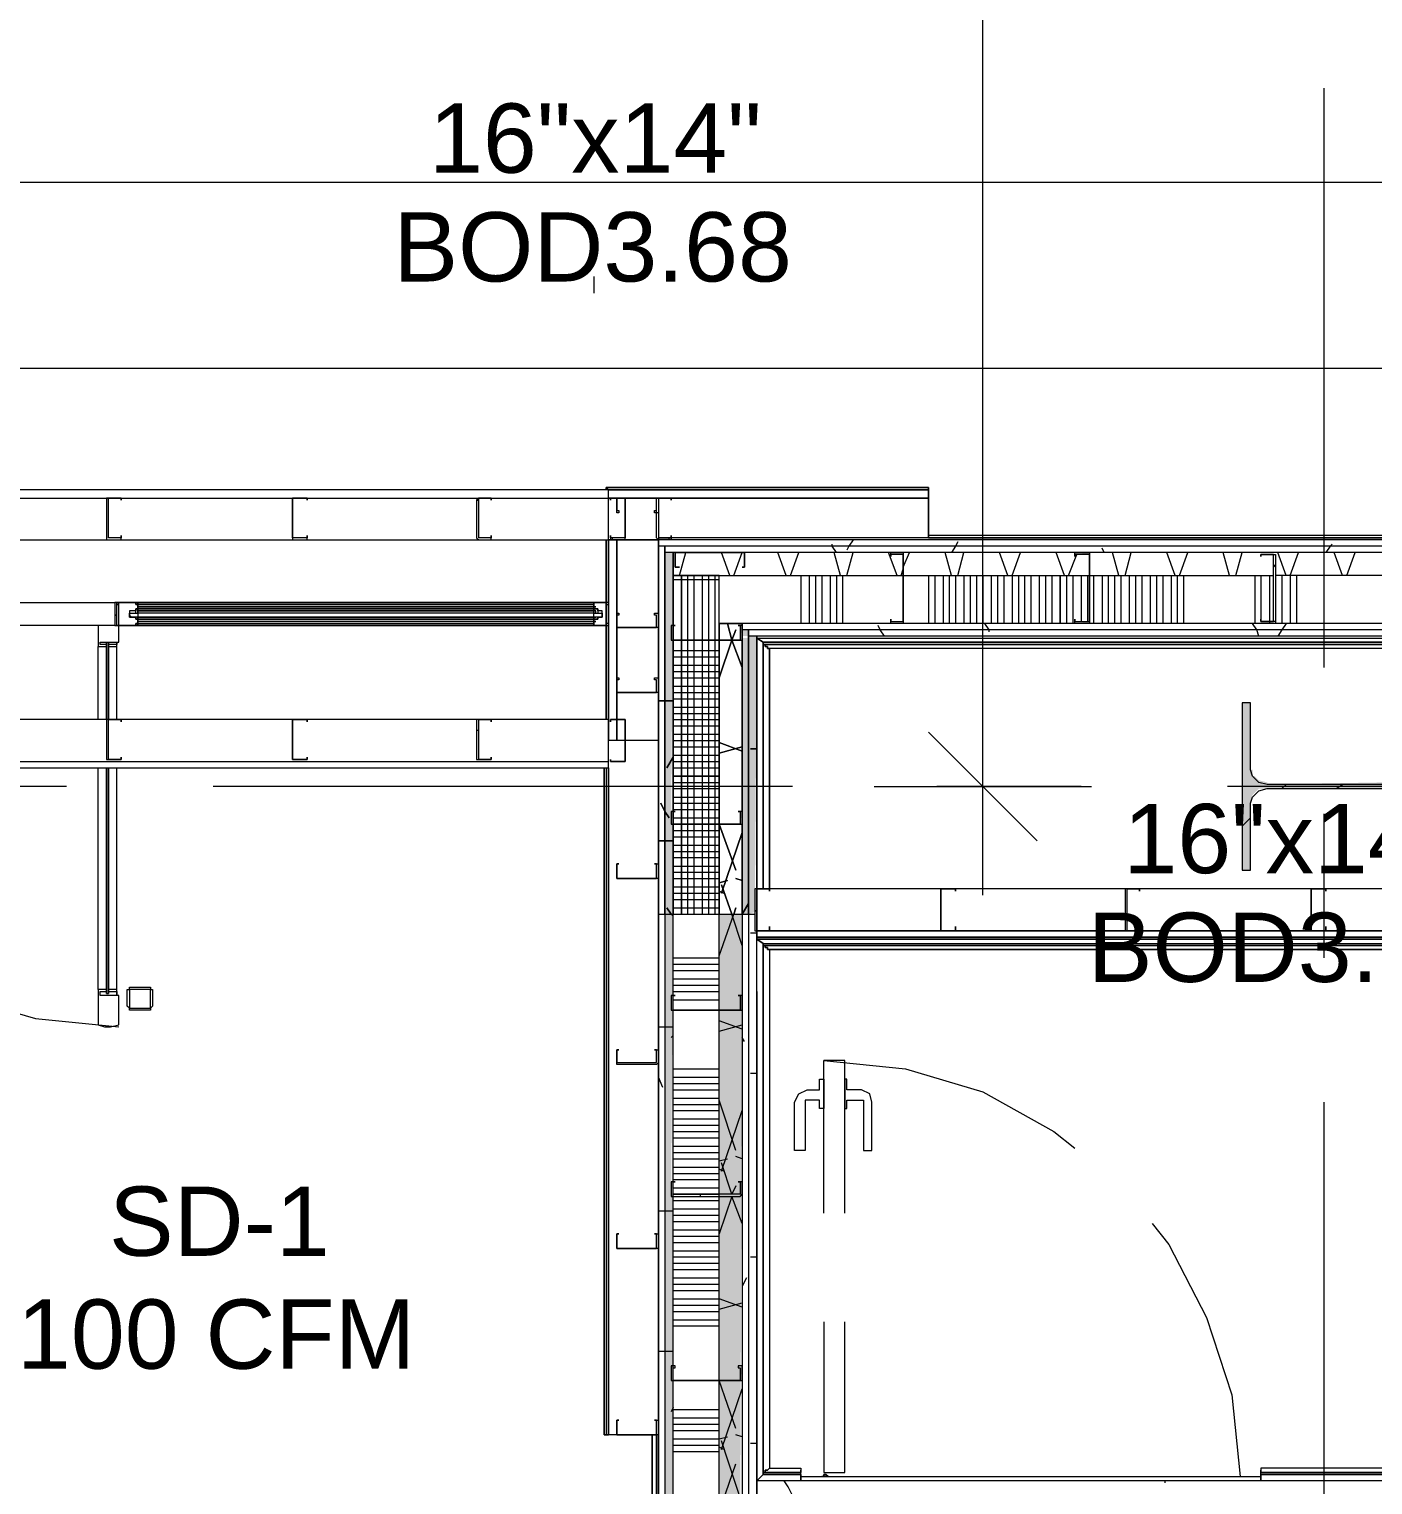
# Model space of a CAD drawing. Header units: metres. Extents: x -2 to 237, y -8 to 52.
# Drawn here: x 28.021 to 30.964, y 30.663 to 33.853 of the extents above; entities that cross this region are included whole.
import ezdxf

# ---------------------------------------------------------------- set-up
doc = ezdxf.new("R2010")
doc.units = ezdxf.units.M
doc.layers.add('HVAC - Ductos', color=5, linetype='Continuous', lineweight=0)
doc.layers.add('PDF_Text', color=7, linetype='Continuous', lineweight=0)
doc.layers.add('PDF_Geometry', color=7, linetype='Continuous', lineweight=0, true_color=0xaaaaaa)
doc.layers.add('PDF_Solid Fills', color=7, linetype='Continuous', lineweight=0, true_color=0xffffff)
doc.styles.add('PDF Helvetica', font='')
doc.styles.get('PDF Helvetica').set_extended_font_data('Helvetica')

msp = doc.modelspace()

# ---------------------------------------------------------------- hatches: boundary and pattern name
at = {"layer": 'PDF_Solid Fills', "lineweight": 0, "transparency": 33554559}
for points in [[(29.4271, 32.1148), (29.4317, 32.7047), (29.4317, 32.7059), (29.4134, 32.7059), (29.4134, 31.9133), (29.4317, 31.9133), (29.4317, 32.1103)], [(29.6104, 31.9179), (29.615, 32.5213), (29.615, 32.5226), (29.5967, 32.5226), (29.5967, 31.9133)], [(29.6104, 31.9179), (29.615, 32.5168), (29.615, 32.518), (29.5967, 32.518), (29.5967, 31.9133)], [(30.6963, 32.2295), (30.6963, 32.376), (30.6779, 32.376), (30.6779, 32.0095), (30.6963, 32.0095), (30.6963, 32.1607), (30.7009, 32.1745), (30.7146, 32.1882), (31.0032, 32.1882), (31.0124, 32.1791), (31.0124, 32.1699), (31.017, 32.1699), (31.017, 32.0095), (31.0353, 32.0095), (31.0353, 32.376), (31.017, 32.376), (31.0124, 32.2203), (31.0078, 32.2111), (31.0032, 32.2065), (30.9849, 32.2019), (30.7329, 32.1973), (30.7329, 32.2019), (30.7146, 32.2065), (30.7054, 32.2157), (30.7009, 32.2157), (30.7009, 32.2295)], [(29.4134, 25.554), (29.4317, 25.554), (29.4317, 31.2993), (29.4271, 31.3039), (29.4317, 31.912), (29.4317, 31.9133), (29.4134, 31.9133)], [(29.5783, 30.493), (29.5829, 31.9133), (29.5325, 31.9133), (29.5325, 25.554), (29.5829, 25.554), (29.5829, 30.4884)]]:
    msp.add_hatch(color=256, dxfattribs=at).paths.add_polyline_path(points)
h = msp.add_hatch(color=256, dxfattribs=at)
h.paths.add_polyline_path([(30.3434, 32.7013), (30.3434, 32.7059), (30.3114, 32.7059)])
h.paths.add_polyline_path([(30.3434, 32.5502), (30.3434, 32.5547), (30.3114, 32.5547)])
h = msp.add_hatch(color=256, dxfattribs=at)
h.paths.add_polyline_path([(29.4272, 32.5135), (29.4317, 32.5456), (29.4271, 32.5456), (29.4271, 32.5135)])
h.paths.add_polyline_path([(29.5783, 32.5456), (29.5783, 32.5135), (29.5783, 32.5135), (29.5829, 32.5456)])
h = msp.add_hatch(color=256, dxfattribs=at)
h.paths.add_polyline_path([(29.5829, 32.5226), (29.5966, 32.5226), (29.5966, 32.5364), (29.5829, 32.5364)])
h.paths.add_polyline_path([(29.5966, 32.518), (29.5829, 32.518), (29.5829, 31.9133), (29.5966, 31.9133)])
h = msp.add_hatch(color=256, dxfattribs=at)
h.paths.add_polyline_path([(29.4271, 32.1103), (29.4317, 32.1378), (29.4271, 32.1378)])
h.paths.add_polyline_path([(29.5783, 32.1103), (29.5829, 32.1378), (29.5783, 32.1378)])
h = msp.add_hatch(color=256, dxfattribs=at)
h.paths.add_polyline_path([(29.4271, 31.7025), (29.4317, 31.7346), (29.4271, 31.7346)])
h.paths.add_polyline_path([(29.5783, 31.7025), (29.5829, 31.7346), (29.5783, 31.7346)])
h = msp.add_hatch(color=256, dxfattribs=at)
h.paths.add_polyline_path([(29.4272, 31.2994), (29.4317, 31.3268), (29.4271, 31.3268), (29.4271, 31.2994)])
h.paths.add_polyline_path([(29.5783, 31.3268), (29.5783, 31.2994), (29.5783, 31.2994), (29.5829, 31.3268)])
h = msp.add_hatch(color=256, dxfattribs=at)
h.paths.add_polyline_path([(29.4271, 30.8916), (29.4317, 30.9236), (29.4271, 30.9236)])
h.paths.add_polyline_path([(29.5829, 30.9191), (29.5783, 30.9191), (29.5783, 30.8916)])

# ---------------------------------------------------------------- linework, layer by layer
at = {"layer": 'HVAC - Ductos', "lineweight": 0}
for points in [[(30.1098, 31.9546), (30.1098, 38.6895)], [(29.2576, 33.3107), (29.2576, 33.2741)], [(29.9907, 32.3119), (30.1098, 32.1928), (30.229, 32.0737)], [(29.8716, 32.1928), (30.1098, 32.1928), (30.348, 32.1928)]]:
    msp.add_lwpolyline(points, dxfattribs=at)
msp.add_lwpolyline([(27.709, 33.5169), (31.1544, 33.5169), (31.1544, 33.1091), (27.709, 33.1091)], close=True, dxfattribs=at)
at = {"layer": 'PDF_Geometry', "lineweight": 0}
for points in [[(30.8566, 33.7231), (30.8566, 32.454)], [(26.1238, 24.1841), (26.1238, 22.9929), (26.1238, 22.9791), (26.1238, 22.4568), (26.1238, 22.4385), (26.2292, 22.4385), (26.2292, 22.9424), (27.0951, 22.9424), (27.0951, 23.0478), (26.2292, 23.0478), (26.2292, 24.2391), (26.2292, 31.4139), (26.2292, 32.289), (26.2292, 32.7334), (29.2897, 32.7334), (29.2897, 32.8433), (26.2155, 32.8433), (26.1238, 32.8433), (26.055, 32.8433), (26.055, 32.7334), (26.0917, 32.7334)], [(26.1238, 31.4276), (26.2155, 31.4276), (26.2155, 32.289), (26.2155, 32.7334), (26.2155, 32.8251), (26.2155, 32.8433), (26.2155, 32.8251), (29.2897, 32.8251), (29.3997, 32.8251), (29.2897, 32.8251)], [(29.9907, 32.738), (29.9907, 32.8433), (29.2897, 32.8433), (29.9907, 32.8433), (29.2897, 32.8433), (29.9907, 32.8433), (29.9907, 32.8479), (29.2851, 32.8479), (29.2897, 32.8433), (29.2851, 32.8479), (29.2851, 32.8433), (29.2851, 32.8479), (29.9907, 32.8479), (29.9907, 32.8433), (29.9907, 32.8251), (29.4271, 32.8251), (29.9907, 32.8251), (29.9907, 32.738), (31.159, 32.738), (40.3131, 32.738)], [(29.9907, 32.8433), (29.2897, 32.8433), (29.9907, 32.8433)], [(29.308, 32.8251), (29.308, 32.8251)], [(29.308, 32.8251), (29.308, 32.8251)], [(29.3951, 32.8251), (29.3951, 32.8251)], [(29.3997, 32.8251), (29.3997, 32.8251)], [(29.4271, 32.8205), (29.4271, 32.8205)], [(29.3997, 25.554), (29.3997, 31.9133), (29.3997, 32.518), (29.3997, 32.7197), (29.3997, 32.7334), (29.3997, 32.7197), (29.3997, 32.7334), (29.2897, 32.7334), (29.2897, 32.2935), (29.2897, 32.7334), (29.2897, 32.3394), (29.2897, 32.7334), (29.3997, 32.7334), (29.3997, 32.2935), (29.3997, 30.7725), (29.3997, 30.4563)], [(29.3997, 32.7197), (29.3997, 32.7334), (29.2897, 32.7334)], [(29.308, 32.7334), (29.308, 32.3394), (29.308, 32.2935)], [(29.3997, 32.738), (29.3997, 32.738)], [(29.615, 25.554), (29.615, 31.8766), (29.615, 31.9133), (29.615, 31.9683), (29.615, 32.518), (31.159, 32.518), (31.3194, 32.518), (31.3194, 32.738), (31.159, 32.738), (29.3997, 32.738), (29.3997, 32.518), (29.3997, 31.9133), (29.3997, 25.554)], [(29.3997, 32.738), (29.3997, 32.7334), (29.3997, 32.7197), (29.3997, 32.518)], [(29.3997, 32.7334), (29.3997, 32.7334)], [(29.3997, 32.7334), (29.3997, 31.9133), (29.3997, 32.7334)], [(40.3131, 32.7197), (39.5022, 32.7197), (39.5022, 32.7334), (38.7828, 32.7334), (31.8142, 32.7334), (31.8142, 32.7197), (31.3194, 32.7197), (31.159, 32.7197), (29.4134, 32.7197), (29.4134, 32.7059), (29.4134, 32.518), (29.4134, 31.9133), (29.4134, 25.554), (29.4134, 22.5485)], [(29.4271, 32.7426), (29.4271, 32.7426)], [(31.8142, 32.7059), (31.8142, 32.7197), (31.3194, 32.7197), (31.3194, 32.7334), (31.8142, 32.7334), (31.3194, 32.7334), (31.159, 32.7334), (29.4271, 32.7334)], [(52.427, 32.738), (43.9601, 32.738), (44.629, 32.738), (44.629, 32.7426), (43.9601, 32.7426), (40.3131, 32.7426), (31.159, 32.7426), (29.9907, 32.7426)], [(29.3997, 32.7197), (29.3997, 32.7197)], [(31.8142, 32.5364), (31.8142, 32.5502), (31.8142, 32.6555), (31.3194, 32.6555), (31.3194, 32.7059), (31.159, 32.7059), (29.4317, 32.7059), (29.4317, 32.6555), (29.4317, 32.518), (29.4317, 31.9133)], [(29.9357, 32.7013), (29.9357, 32.7013)], [(30.3434, 32.7013), (30.3434, 32.7013)], [(30.7467, 32.7013), (30.7467, 32.7013)], [(31.3194, 32.7197), (31.3194, 32.7059), (31.8142, 32.7059), (31.8142, 32.6555), (31.3194, 32.6555), (31.159, 32.6555), (31.1544, 32.6555), (30.7512, 32.6555), (30.7512, 32.5502)], [(29.9082, 32.6967), (29.9082, 32.6967)], [(30.3114, 32.6967), (30.3114, 32.6967)], [(30.7191, 32.6967), (30.7191, 32.6967)], [(29.3997, 22.4523), (29.3997, 22.4385), (29.3997, 22.4568), (29.9907, 22.4568), (29.9907, 22.5485), (29.4317, 22.5485), (29.4317, 25.554), (29.4317, 31.9133), (29.4317, 32.1103), (29.4317, 32.5135), (29.4317, 32.6555), (29.5325, 32.6555), (29.9357, 32.6555), (30.3434, 32.6555), (30.7467, 32.6555)], [(29.4317, 30.4884), (29.5325, 30.4884), (29.5325, 30.8916), (29.5325, 31.2947), (29.5325, 31.7025), (29.5325, 31.9133), (29.5325, 32.1103), (29.5325, 32.5135), (29.5325, 32.518), (29.5325, 32.5502), (29.5325, 32.6555), (29.4317, 32.6555)], [(29.4317, 32.6464), (29.5325, 32.6464)], [(29.4638, 31.9133), (29.4638, 32.1103), (29.4638, 32.5135), (29.4638, 32.6555)], [(29.4775, 31.9133), (29.4775, 32.1103), (29.4775, 32.5135), (29.4775, 32.6555)], [(29.4959, 31.9133), (29.4959, 32.1103), (29.4959, 32.5135), (29.4959, 32.6555)], [(29.5096, 31.9133), (29.5096, 32.1103), (29.5096, 32.5135), (29.5096, 32.6555)], [(29.5233, 31.9133), (29.5233, 32.1103), (29.5233, 32.5135), (29.5233, 32.6555)], [(29.7112, 32.6555), (29.7112, 32.5502)], [(29.7295, 32.6555), (29.7295, 32.5502)], [(29.7433, 32.6555), (29.7433, 32.5502)], [(29.757, 32.6555), (29.757, 32.5502)], [(29.7754, 32.6555), (29.7754, 32.5502)], [(29.7891, 32.6555), (29.7891, 32.5502)], [(29.8028, 32.6555), (29.8028, 32.5502)], [(29.9907, 32.6555), (29.9907, 32.5502)], [(30.0044, 32.6555), (30.0044, 32.5502)], [(30.0227, 32.6555), (30.0227, 32.5502)], [(30.0365, 32.6555), (30.0365, 32.5502)], [(30.0503, 32.6555), (30.0503, 32.5502)], [(30.0686, 32.6555), (30.0686, 32.5502)], [(30.0823, 32.6555), (30.0823, 32.5502)], [(30.0961, 32.6555), (30.0961, 32.5502)], [(30.1098, 32.6555), (30.1098, 32.5502)], [(30.1281, 32.6555), (30.1281, 32.5502)], [(30.1419, 32.6555), (30.1419, 32.5502)], [(30.1556, 32.6555), (30.1556, 32.5502)], [(30.1739, 32.6555), (30.1739, 32.5502)], [(30.1877, 32.6555), (30.1877, 32.5502)], [(30.2014, 32.6555), (30.2014, 32.5502)], [(30.2152, 32.6555), (30.2152, 32.5502)], [(30.2336, 32.6555), (30.2336, 32.5502)], [(30.2473, 32.6555), (30.2473, 32.5502)], [(30.261, 32.6555), (30.261, 32.5502)], [(30.2931, 32.6555), (30.2931, 32.5502)], [(30.3068, 32.6555), (30.3068, 32.5502)], [(30.3252, 32.6555), (30.3252, 32.5547)], [(30.3389, 32.6555), (30.3389, 32.5547)], [(30.3526, 32.6555), (30.3526, 32.5502)], [(30.371, 32.6555), (30.371, 32.5502)], [(30.3847, 32.6555), (30.3847, 32.5502)], [(30.3984, 32.6555), (30.3984, 32.5502)], [(30.4122, 32.6555), (30.4122, 32.5502)], [(30.4305, 32.6555), (30.4305, 32.5502)], [(30.4442, 32.6555), (30.4442, 32.5502)], [(30.458, 32.6555), (30.458, 32.5502)], [(30.4763, 32.6555), (30.4763, 32.5502)], [(30.4901, 32.6555), (30.4901, 32.5502)], [(30.5039, 32.6555), (30.5039, 32.5502)], [(30.5221, 32.6555), (30.5221, 32.5502)], [(30.5359, 32.6555), (30.5359, 32.5502)], [(30.5496, 32.6555), (30.5496, 32.5502)], [(30.7054, 32.6555), (30.7054, 32.5502)], [(30.7191, 32.6555), (30.7191, 32.5547)], [(30.7375, 32.6555), (30.7375, 32.5547), (30.7375, 32.5502)], [(30.765, 32.6555), (30.765, 32.5502)], [(30.7834, 32.6555), (30.7834, 32.5502)], [(30.797, 32.6555), (30.797, 32.5502)], [(28.1718, 32.5456), (28.1718, 32.5089), (28.1718, 32.4998), (28.1901, 32.4998), (28.1901, 32.5044), (28.1764, 32.5044), (28.1764, 32.5089), (28.213, 32.5089), (28.213, 32.5044), (28.1947, 32.5044), (28.1947, 32.4998), (28.213, 32.4998), (28.213, 32.5089), (28.2176, 32.5089), (28.2176, 32.5456), (28.2176, 32.5914), (28.213, 32.5914)], [(28.2588, 32.5639), (29.2576, 32.5639), (28.2588, 32.5639), (29.2576, 32.5639), (28.2588, 32.5639), (28.2405, 32.5639), (28.2405, 32.573), (28.2588, 32.573), (28.2588, 32.5639), (28.2588, 32.5593), (29.2576, 32.5593), (28.2588, 32.5593), (29.2576, 32.5593)], [(28.2588, 32.5868), (29.2576, 32.5868), (28.2588, 32.5868), (29.2576, 32.5868), (29.2576, 32.5914), (29.2576, 32.596), (28.2588, 32.596), (29.2576, 32.596), (29.2576, 32.5776), (28.2588, 32.5776), (29.2576, 32.5776)], [(28.2588, 32.596), (28.2588, 32.596)], [(29.2576, 32.573), (29.2576, 32.5776), (29.2576, 32.596), (28.2588, 32.596)], [(28.2588, 32.5822), (29.2576, 32.5822), (28.2588, 32.5822), (28.2588, 32.5776), (29.2576, 32.5776), (29.2576, 32.573), (29.276, 32.573), (29.276, 32.5639), (29.2576, 32.5639), (29.2576, 32.573), (28.2588, 32.573)], [(29.2576, 32.596), (29.2576, 32.596)], [(29.2576, 32.5914), (29.2576, 32.5914)], [(29.2576, 32.5868), (29.2576, 32.5868)], [(29.2576, 32.5822), (29.2576, 32.5822)], [(28.2588, 32.5547), (29.2576, 32.5547), (28.2588, 32.5547)], [(28.2588, 32.5502), (29.2576, 32.5502)], [(28.2588, 32.5456), (28.2588, 32.5456)], [(28.2588, 32.5456), (29.2576, 32.5456)], [(29.2576, 32.5639), (29.2576, 32.5639)], [(29.308, 32.541), (29.308, 32.541)], [(29.308, 32.541), (29.308, 32.541)], [(29.3951, 32.541), (29.3951, 32.541)], [(38.7828, 32.5502), (31.8142, 32.5502), (31.3194, 32.5502), (31.159, 32.5502), (29.5829, 32.5502), (29.5325, 32.5502), (29.5829, 32.5502), (29.5829, 32.5364), (29.5829, 32.518), (29.5829, 31.9133), (29.5829, 27.1026)], [(29.9082, 32.5593), (29.9082, 32.5593)], [(29.9357, 32.5547), (29.9357, 32.5547)], [(30.3114, 32.5593), (30.3114, 32.5593)], [(30.3434, 32.5547), (30.3434, 32.5547)], [(30.7191, 32.5593), (30.7191, 32.5593)], [(30.7467, 32.5547), (30.7467, 32.5547)], [(28.1901, 32.5089), (28.1901, 32.3394), (28.1901, 32.5089), (28.1947, 32.5089), (28.1947, 32.3394), (28.1947, 32.5089)], [(40.3406, 31.0886), (40.3451, 31.0886), (40.3314, 31.0886), (40.3314, 32.5364), (40.3131, 32.5364), (39.5022, 32.5364), (38.7828, 32.5364), (38.7828, 32.5226), (39.5022, 32.5226), (38.7828, 32.5226), (31.8142, 32.5226), (31.3194, 32.5226), (31.3194, 32.5364), (31.159, 32.5364), (29.5967, 32.5364), (29.5967, 32.5226), (29.5967, 32.518), (29.5967, 31.9133), (29.6104, 31.9133)], [(31.104, 32.5226), (29.615, 32.5226), (29.615, 32.518), (29.615, 31.9133), (29.615, 32.5226), (29.5967, 32.5226), (29.5967, 31.9133), (29.5967, 27.1026), (29.5967, 26.956), (29.5967, 25.554), (29.5967, 25.5356)], [(31.104, 31.9683), (29.615, 31.9683), (29.6287, 31.9683), (29.6287, 32.5089), (29.6287, 31.9683), (29.6287, 32.5044), (29.6287, 31.9683), (29.6287, 32.5044), (29.6287, 31.9683), (29.6287, 32.5044), (29.6287, 31.9683), (29.6287, 32.5089), (29.6287, 31.9683), (29.6287, 32.5089), (29.615, 32.518), (29.6287, 32.5089), (31.104, 32.5089), (29.6287, 32.5089), (31.104, 32.5089), (29.6287, 32.5089), (29.615, 32.518), (29.615, 32.0966), (29.615, 32.518), (30.9986, 32.518)], [(31.104, 31.9683), (29.615, 31.9683), (29.6287, 31.9683), (29.6287, 32.5089), (29.6287, 31.9683), (29.6287, 32.5089), (29.6287, 32.5044), (29.6333, 32.5044), (29.6333, 32.4998), (29.6379, 32.4998), (29.6379, 32.4952), (29.6425, 32.4952), (29.6425, 31.9683), (29.6379, 31.9683), (29.6425, 31.9683), (29.6425, 32.4952), (29.6379, 32.4952), (29.6379, 32.4998), (29.6333, 32.4998), (29.6333, 32.5044), (29.6287, 32.5044)], [(29.6287, 31.8491), (31.2277, 31.8491), (31.2277, 32.5089)], [(28.1718, 32.3394), (28.1718, 32.4998)], [(28.213, 32.3394), (28.213, 32.4998)], [(29.4317, 32.4906), (29.5325, 32.4906)], [(29.4317, 32.4768), (29.5325, 32.4768)], [(31.104, 32.4952), (29.6425, 32.4952), (29.6379, 32.4952), (29.6379, 32.4998), (29.6333, 32.4998), (29.6333, 32.5044), (29.6287, 32.5044), (31.104, 32.5044), (29.6287, 32.5044), (31.104, 32.5044)], [(29.4317, 32.4585), (29.5325, 32.4585)], [(29.4317, 32.4448), (29.5325, 32.4448)], [(29.4317, 32.431), (29.5325, 32.431)], [(29.4317, 32.4127), (29.5325, 32.4127)], [(29.308, 32.3989), (29.308, 32.3989)], [(29.308, 32.3989), (29.308, 32.3989)], [(29.3951, 32.3989), (29.3951, 32.3989)], [(29.4317, 32.3989), (29.5325, 32.3989)], [(29.4317, 32.3852), (29.5325, 32.3852)], [(29.4317, 32.3669), (29.5325, 32.3669)], [(29.4317, 32.3531), (29.5325, 32.3531)], [(29.4317, 32.3394), (29.5325, 32.3394)], [(29.4317, 32.3257), (29.5325, 32.3257)], [(29.308, 32.2935), (29.2897, 32.2935)], [(29.4317, 32.3073), (29.5325, 32.3073)], [(29.4317, 32.2935), (29.5325, 32.2935)], [(29.4317, 32.2798), (29.5325, 32.2798)], [(29.4317, 32.2615), (29.5325, 32.2615)], [(26.2292, 32.2477), (29.2897, 32.2477)], [(27.3609, 32.234), (27.4433, 32.0782), (27.5578, 31.9362), (27.6998, 31.8217), (27.8603, 31.7346), (28.0344, 31.6842), (28.2176, 31.6659)], [(28.1718, 31.7483), (28.1718, 32.234)], [(28.1901, 31.7392), (28.1901, 32.234), (28.1901, 31.7392), (28.1947, 31.7392), (28.1947, 32.234), (28.1947, 31.7392)], [(28.213, 31.7483), (28.213, 32.234)], [(29.2851, 32.234), (29.2851, 30.7725), (29.2897, 30.7725), (29.2897, 32.234), (29.2897, 30.7725), (29.2897, 32.234), (29.2897, 30.7725), (29.2806, 30.7725), (29.2851, 30.7725)], [(29.4317, 32.2477), (29.5325, 32.2477)], [(29.4317, 32.234), (29.5325, 32.234)], [(28.103, 32.1928), (27.7869, 32.1928)], [(29.6929, 32.1928), (28.4237, 32.1928)], [(29.4317, 32.2019), (29.5325, 32.2019)], [(29.4317, 32.1882), (29.5325, 32.1882)], [(30.3252, 32.1928), (30.009, 32.1928)], [(31.915, 32.1928), (30.6459, 32.1928)], [(30.765, 32.1882), (30.7742, 32.1973)], [(30.8841, 32.1882), (30.8978, 32.1973)], [(29.4317, 32.1699), (29.5325, 32.1699)], [(29.4317, 32.1561), (29.5325, 32.1561)], [(29.4317, 32.1424), (29.5325, 32.1424)], [(30.8566, 32.1332), (30.8566, 31.8171)], [(29.4317, 32.124), (29.5325, 32.124)], [(29.4317, 32.1103), (29.5325, 32.1103)], [(29.4317, 32.0966), (29.5325, 32.0966)], [(30.6779, 32.1057), (30.6963, 32.124)], [(29.4317, 32.0828), (29.5325, 32.0828)], [(29.4317, 32.0645), (29.5325, 32.0645)], [(29.4317, 32.0508), (29.5325, 32.0508)], [(29.4317, 32.037), (29.5325, 32.037)], [(29.3126, 32.0232), (29.3126, 32.0232)], [(29.3905, 32.0232), (29.3905, 32.0232)], [(29.4317, 32.0186), (29.5325, 32.0186)], [(29.4317, 32.005), (29.5325, 32.005)], [(29.308, 31.9912), (29.308, 31.9912)], [(29.308, 31.9912), (29.308, 31.9912)], [(29.3951, 31.9912), (29.3951, 31.9912)], [(29.4317, 31.9912), (29.5325, 31.9912)], [(29.4317, 31.9728), (29.5325, 31.9728)], [(29.4317, 31.9591), (29.5325, 31.9591)], [(29.4317, 31.9454), (29.5325, 31.9454)], [(29.4317, 31.927), (29.5325, 31.927)], [(29.615, 26.9239), (29.615, 25.554), (29.615, 31.9133), (29.615, 31.8766), (29.615, 31.8583), (29.6287, 31.8491), (31.2277, 31.8491)], [(31.214, 31.8766), (29.615, 31.8766), (31.1957, 31.8766)], [(31.214, 31.8629), (29.615, 31.8629)], [(29.615, 31.8629), (31.214, 31.8629)], [(29.615, 31.8583), (29.6287, 31.8491)], [(31.214, 31.8583), (29.615, 31.8583), (31.214, 31.8583)], [(31.214, 31.8583), (29.615, 31.8583), (31.214, 31.8583)], [(29.6287, 31.8491), (29.615, 31.8583)], [(31.1819, 30.6717), (29.615, 30.6717), (29.6287, 30.6854), (29.7112, 30.6854), (29.6287, 30.6854), (29.7112, 30.6854), (29.7112, 30.69), (29.6287, 30.69), (29.6333, 30.69), (29.6333, 30.6946), (29.6379, 30.6946), (29.6425, 30.6992), (29.6379, 30.6946), (29.6333, 30.6946), (29.6333, 30.69), (29.6287, 30.69), (29.6287, 31.8445), (29.6287, 30.69), (29.6287, 31.8445), (29.6333, 31.8445), (29.6333, 31.8399), (29.6379, 31.8399), (29.6379, 31.8354), (29.6425, 31.8354), (31.2415, 31.8354)], [(29.6287, 31.8491), (31.2277, 31.8491)], [(29.6287, 31.8491), (31.2277, 31.8491)], [(31.2277, 31.8445), (29.6287, 31.8445), (31.2277, 31.8445), (29.6287, 31.8445), (31.2277, 31.8445), (29.6287, 31.8445), (29.6287, 30.6854), (29.6287, 31.8445), (29.6333, 31.8445), (29.6333, 31.8399), (29.6379, 31.8399), (29.6379, 31.8354), (29.6425, 31.8354), (29.6425, 30.6992), (29.7112, 30.6992), (29.7112, 30.6946), (29.7112, 30.69)], [(31.2415, 31.8354), (29.6425, 31.8354), (29.6379, 31.8354), (29.6379, 31.8399), (29.6333, 31.8399), (29.6333, 31.8445), (29.6287, 31.8445), (31.2277, 31.8445), (29.6287, 31.8445), (31.2277, 31.8445), (29.6287, 31.8445), (31.2277, 31.8445)], [(29.4317, 31.8171), (29.5325, 31.8171)], [(29.4317, 31.8033), (29.5325, 31.8033)], [(29.4317, 31.7896), (29.5325, 31.7896)], [(29.4317, 31.7713), (29.5325, 31.7713)], [(29.4317, 31.7575), (29.5325, 31.7575)], [(29.4317, 31.7437), (29.5325, 31.7437)], [(29.615, 31.7437), (29.615, 30.6717)], [(29.4317, 31.7255), (29.5325, 31.7255)], [(29.3126, 31.6155), (29.3126, 31.6155)], [(29.3905, 31.6155), (29.3905, 31.6155)], [(29.308, 31.588), (29.308, 31.588)], [(29.3951, 31.588), (29.3951, 31.588)], [(29.7616, 31.2581), (29.7616, 31.5926), (29.9403, 31.5742), (30.1098, 31.5239), (30.2656, 31.4368), (30.3114, 31.4002)], [(29.8074, 31.2581), (29.8074, 31.5926), (29.7616, 31.5926)], [(29.4317, 31.5742), (29.5325, 31.5742)], [(29.4317, 31.5559), (29.5325, 31.5559)], [(29.4317, 31.5422), (29.5325, 31.5422)], [(29.4317, 31.5284), (29.5325, 31.5284)], [(29.4317, 31.5101), (29.5325, 31.5101)], [(29.4317, 31.4964), (29.5325, 31.4964)], [(30.8566, 31.501), (30.8566, 30.2318)], [(29.4317, 31.4826), (29.5325, 31.4826)], [(29.4317, 31.4643), (29.5325, 31.4643)], [(29.4317, 31.4506), (29.5325, 31.4506)], [(29.4317, 31.4368), (29.5325, 31.4368)], [(29.4317, 31.423), (29.5325, 31.423)], [(29.4317, 31.4048), (29.5325, 31.4048)], [(29.4317, 31.391), (29.5325, 31.391)], [(29.4317, 31.3772), (29.5325, 31.3772)], [(29.4317, 31.3589), (29.5325, 31.3589)], [(29.4317, 31.3452), (29.5325, 31.3452)], [(29.4317, 31.3314), (29.5325, 31.3314)], [(29.4317, 31.3131), (29.5325, 31.3131)], [(29.4317, 31.2856), (29.5325, 31.2856)], [(29.4317, 31.2673), (29.5325, 31.2673)], [(29.4317, 31.2535), (29.5325, 31.2535)], [(29.4317, 31.2398), (29.5325, 31.2398)], [(30.4809, 31.2352), (30.5176, 31.1894), (30.6001, 31.029), (30.655, 30.8595), (30.6733, 30.6809)], [(29.3126, 31.2123), (29.3126, 31.2123)], [(29.3905, 31.2123), (29.3905, 31.2123)], [(29.4317, 31.2215), (29.5325, 31.2215)], [(29.4317, 31.2077), (29.5325, 31.2077)], [(29.308, 31.1803), (29.308, 31.1803)], [(29.308, 31.1803), (29.308, 31.1803)], [(29.3951, 31.1803), (29.3951, 31.1803)], [(29.4317, 31.194), (29.5325, 31.194)], [(29.4317, 31.1757), (29.5325, 31.1757)], [(29.4317, 31.1619), (29.5325, 31.1619)], [(29.4317, 31.1481), (29.5325, 31.1481)], [(29.4317, 31.1344), (29.5325, 31.1344)], [(29.4317, 31.1161), (29.5325, 31.1161)], [(29.4317, 31.1023), (29.5325, 31.1023)], [(29.4317, 31.0886), (29.5325, 31.0886)], [(29.4317, 31.0703), (29.5325, 31.0703)], [(29.4317, 31.0565), (29.5325, 31.0565)], [(29.4317, 31.0428), (29.5325, 31.0428)], [(29.4317, 31.0244), (29.5325, 31.0244)], [(29.4317, 31.0107), (29.5325, 31.0107)], [(29.7616, 31.0198), (29.7616, 30.69), (29.8074, 30.69), (29.8074, 31.0198)], [(29.4317, 30.8274), (29.5325, 30.8274)], [(29.3126, 30.8046), (29.3126, 30.8046)], [(29.3905, 30.8046), (29.3905, 30.8046)], [(29.4317, 30.8091), (29.5325, 30.8091)], [(29.4317, 30.7954), (29.5325, 30.7954)], [(29.3997, 30.7725), (29.2897, 30.7725)], [(29.3859, 30.4472), (29.3859, 30.7725), (29.3859, 30.4472)], [(29.4317, 30.7816), (29.5325, 30.7816)], [(29.4317, 30.7633), (29.5325, 30.7633)], [(29.4317, 30.7495), (29.5325, 30.7495)], [(29.4317, 30.7358), (29.5325, 30.7358)], [(29.7112, 30.6854), (29.7112, 30.6809), (29.7112, 30.6854), (29.7112, 30.69), (29.7112, 30.6946)], [(29.7112, 30.69), (29.7112, 30.69)], [(31.1819, 30.4563), (31.1819, 30.6579), (31.1819, 30.5663), (31.2094, 30.5663), (31.1819, 30.5663), (31.1819, 30.6717), (31.1819, 30.6854), (30.7191, 30.6854), (30.7191, 30.6809), (30.7191, 30.6854), (31.1957, 30.6854), (30.7191, 30.6854), (30.7191, 30.69), (31.1957, 30.69), (30.7191, 30.69), (31.1957, 30.69), (31.2003, 30.69), (31.2003, 30.6946), (31.2048, 30.6946), (31.2048, 30.6992), (30.7191, 30.6992), (30.7191, 30.6946), (30.7191, 30.69)], [(30.7191, 30.6854), (30.7191, 30.69), (30.7191, 30.6946)], [(30.7191, 30.69), (30.7191, 30.69)], [(29.3997, 30.4563), (29.3997, 30.6809)], [(29.7112, 30.6717), (29.7112, 30.6809), (30.7191, 30.6809), (30.7191, 30.6717)], [(29.7708, 30.6809), (29.7662, 30.6854), (29.7616, 30.6854), (29.7616, 30.6809), (29.757, 30.6809)], [(29.7708, 30.6809), (29.7662, 30.6854), (29.7616, 30.6854), (29.7616, 30.6809), (29.757, 30.6809)], [(29.7708, 30.6809), (29.7662, 30.6854), (29.7616, 30.6854), (29.7616, 30.6809), (29.757, 30.6809)], [(29.7708, 30.6809), (29.7662, 30.6854), (29.7616, 30.6854), (29.7616, 30.6809), (29.757, 30.6809)], [(29.7708, 30.6809), (29.7662, 30.6854), (29.7616, 30.6854), (29.7616, 30.6809), (29.757, 30.6809)], [(29.7708, 30.6809), (29.7662, 30.6854), (29.7616, 30.6854), (29.7616, 30.6809), (29.757, 30.6809)], [(29.7708, 30.6809), (29.7662, 30.6854), (29.7616, 30.6854), (29.7616, 30.6809), (29.757, 30.6809)], [(29.7708, 30.6809), (29.7662, 30.6854), (29.7616, 30.6854), (29.7616, 30.6809), (29.757, 30.6809)], [(29.7708, 30.6809), (29.7662, 30.6854), (29.7616, 30.6854), (29.7616, 30.6809), (29.757, 30.6809)], [(29.7708, 30.6809), (29.7662, 30.6854), (29.7616, 30.6854), (29.7616, 30.6809), (29.757, 30.6809)], [(29.7708, 30.6809), (29.7662, 30.6854), (29.7616, 30.6854), (29.7616, 30.6809), (29.757, 30.6809)], [(29.7708, 30.6809), (29.7662, 30.6854), (29.7616, 30.6854), (29.7616, 30.6809), (29.757, 30.6809)], [(29.7616, 30.6809), (29.7662, 30.6809)], [(29.7616, 30.6809), (29.7662, 30.6809)], [(29.7616, 30.6809), (29.7662, 30.6809)], [(29.7616, 30.6809), (29.7662, 30.6809)], [(29.7616, 30.6809), (29.7662, 30.6809)], [(29.7708, 30.6809), (29.7662, 30.6809), (29.7616, 30.6809)], [(29.7616, 30.6809), (29.7662, 30.6809)], [(29.7616, 30.6809), (29.7662, 30.6809)], [(29.7616, 30.6809), (29.7662, 30.6809)], [(29.7708, 30.6809), (29.7662, 30.6809), (29.7616, 30.6809)], [(29.7616, 30.6809), (29.7662, 30.6809)], [(29.7616, 30.6809), (29.7662, 30.6809)], [(29.7616, 30.6809), (29.7662, 30.6809)], [(29.7616, 30.6809), (29.7662, 30.6809)], [(29.7662, 30.6809), (29.7708, 30.6809)], [(29.7662, 30.6809), (29.7708, 30.6809)], [(29.7662, 30.6809), (29.7708, 30.6809)], [(29.7662, 30.6809), (29.7708, 30.6809)], [(29.7662, 30.6809), (29.7708, 30.6809)], [(29.7662, 30.6809), (29.7708, 30.6809)], [(29.7662, 30.6809), (29.7708, 30.6809)], [(29.7662, 30.6809), (29.7708, 30.6809)], [(29.7662, 30.6809), (29.7708, 30.6809)], [(29.7662, 30.6809), (29.7708, 30.6809)], [(29.7662, 30.6809), (29.7708, 30.6809)], [(29.7662, 30.6809), (29.7708, 30.6809)]]:
    msp.add_lwpolyline(points, dxfattribs=at)
for points in [[(28.2222, 32.8251), (28.1947, 32.8251), (28.1901, 32.8251), (28.1901, 32.8205), (28.1901, 32.738), (28.1901, 32.7334), (28.1947, 32.7334), (28.2222, 32.7334), (28.2222, 32.7426), (28.2222, 32.738), (28.1947, 32.738), (28.1947, 32.8205), (28.1947, 32.8251), (28.2222, 32.8251), (28.2222, 32.8205)], [(28.6299, 32.8251), (28.5979, 32.8251), (28.5979, 32.8205), (28.5979, 32.738), (28.5979, 32.7334), (28.6299, 32.7334), (28.6299, 32.7426), (28.6299, 32.738), (28.5979, 32.738), (28.5979, 32.8205), (28.5979, 32.8251), (28.6299, 32.8251), (28.6299, 32.8205)], [(29.0331, 32.8251), (29.0057, 32.8251), (29.0011, 32.8205), (29.0011, 32.738), (29.0057, 32.7334), (29.0331, 32.7334), (29.0331, 32.7426), (29.0331, 32.738), (29.0057, 32.738), (29.0057, 32.8205), (29.0057, 32.8251), (29.0331, 32.8251), (29.0331, 32.8205)], [(29.2942, 32.7334), (29.3264, 32.7334), (29.3264, 32.738), (29.3264, 32.8205), (29.3264, 32.8251), (29.2942, 32.8251), (29.2942, 32.8205), (29.2942, 32.8251), (29.3264, 32.8251), (29.3264, 32.8205), (29.3264, 32.738), (29.2942, 32.738), (29.2942, 32.7426)], [(29.308, 32.8251), (29.3951, 32.8251), (29.3997, 32.8251), (29.3997, 32.7929), (29.3905, 32.7929), (29.3905, 32.7975), (29.3951, 32.7975), (29.3951, 32.8251), (29.308, 32.8251), (29.308, 32.7975), (29.3126, 32.7975), (29.3126, 32.7929), (29.308, 32.7929)], [(29.3997, 32.7334), (29.3951, 32.738), (29.3951, 32.8251), (29.3997, 32.8251), (29.4271, 32.8251), (29.4271, 32.8205), (29.4271, 32.8251), (29.3997, 32.8251), (29.3997, 32.738), (29.4271, 32.738), (29.4271, 32.7426), (29.4271, 32.7334)], [(29.2851, 32.3394), (29.2851, 32.5456), (29.2851, 32.596), (29.2851, 32.7334), (29.2851, 32.596), (29.2851, 32.5456)], [(29.2897, 32.7334), (29.2897, 32.3394)], [(29.308, 32.2935), (29.308, 32.3394), (29.308, 32.7334), (29.3997, 32.7334), (29.3997, 32.2935), (29.3264, 32.2935)], [(29.3997, 31.9133), (29.4134, 31.9133), (29.4134, 32.7197), (29.3997, 32.7197)], [(29.4134, 31.9133), (29.4317, 31.9133), (29.4317, 32.7059), (29.4134, 32.7059)], [(29.5875, 32.6738), (29.5875, 32.7059), (29.4409, 32.7059), (29.4363, 32.7059), (29.4363, 32.6738), (29.4455, 32.6738), (29.4363, 32.6738), (29.4363, 32.7059), (29.4409, 32.7059), (29.5875, 32.7059), (29.5875, 32.6738), (29.5829, 32.6738)], [(29.9357, 32.7059), (29.9357, 32.7013), (29.9357, 32.5547), (29.9357, 32.5502), (29.9082, 32.5502), (29.9082, 32.5593), (29.9082, 32.5547), (29.9357, 32.5547), (29.9357, 32.7013), (29.9082, 32.7013), (29.9082, 32.6967), (29.9082, 32.7059)], [(30.3434, 32.7059), (30.3434, 32.7013), (30.3434, 32.5547), (30.3434, 32.5502), (30.3114, 32.5502), (30.3114, 32.5593), (30.3114, 32.5547), (30.3434, 32.5547), (30.3434, 32.7013), (30.3114, 32.7013), (30.3114, 32.6967), (30.3114, 32.7059)], [(30.7191, 32.6967), (30.7191, 32.7013)], [(30.7467, 32.7013), (30.7512, 32.7013), (30.7512, 32.5547), (30.7467, 32.5547), (30.7191, 32.5547), (30.7191, 32.5593), (30.7191, 32.5547), (30.7467, 32.5547), (30.7467, 32.7013), (30.7191, 32.7013)], [(29.4317, 31.9133), (29.5325, 31.9133), (29.5325, 32.1103), (29.5325, 32.5135), (29.5325, 32.6555), (29.4317, 32.6555)], [(29.45, 32.6555), (29.45, 32.5135), (29.45, 32.1103), (29.45, 31.9133), (29.45, 32.1103), (29.45, 32.5135)], [(30.2793, 32.5502), (30.2793, 32.6555)], [(28.2084, 32.596), (28.2084, 32.5456), (27.2967, 32.5456), (27.2967, 32.596)], [(28.2588, 32.596), (28.2084, 32.596), (28.2084, 32.5684), (28.213, 32.5684), (28.213, 32.5914), (28.213, 32.596), (28.213, 32.5914), (28.2176, 32.5914), (28.2176, 32.596), (28.2542, 32.596), (28.2542, 32.5914), (28.2588, 32.5914), (28.2542, 32.5914), (28.2542, 32.596), (28.2588, 32.596), (28.2588, 32.5914), (28.2588, 32.5822), (28.2542, 32.5822), (28.2542, 32.5776), (28.2405, 32.5776), (28.2405, 32.573), (28.2405, 32.5639), (28.2542, 32.5639), (28.2542, 32.5593), (28.2588, 32.5593), (28.2588, 32.5502), (28.2588, 32.5456), (28.2542, 32.5456), (28.2542, 32.5502), (28.2588, 32.5502), (28.2542, 32.5502), (28.2542, 32.5456), (28.213, 32.5456), (28.213, 32.5502), (28.213, 32.5684), (28.2084, 32.5684), (28.2084, 32.5456), (28.2588, 32.5456), (28.2588, 32.5639), (28.2588, 32.5593), (28.2542, 32.5593), (28.2542, 32.5639), (28.2451, 32.5639), (28.2405, 32.5684), (28.2405, 32.573), (28.2451, 32.573), (28.2542, 32.573), (28.2542, 32.5776), (28.2542, 32.5822), (28.2588, 32.5822), (28.2588, 32.5776), (28.2588, 32.573)], [(29.2576, 32.596), (28.2588, 32.596)], [(29.2576, 32.5914), (28.2588, 32.5914)], [(29.2576, 32.5822), (28.2588, 32.5822)], [(29.276, 32.5684), (29.276, 32.5639), (29.2714, 32.5639), (29.2668, 32.5639), (29.2668, 32.5593), (29.2576, 32.5593), (29.2576, 32.5639), (29.2622, 32.5639), (29.2576, 32.5639), (29.2576, 32.5456), (29.2897, 32.5456), (29.2897, 32.5502), (29.2851, 32.5502), (29.2851, 32.5456), (29.2622, 32.5456), (29.2576, 32.5456), (29.2576, 32.5547), (29.2622, 32.5547), (29.2576, 32.5547), (29.2576, 32.5593), (29.2622, 32.5593), (29.2668, 32.5593), (29.2668, 32.5639), (29.276, 32.5639), (29.276, 32.573), (29.276, 32.5776), (29.2668, 32.5776), (29.2668, 32.5822), (29.2622, 32.5822), (29.2576, 32.5822), (29.2576, 32.5868), (29.2622, 32.5868), (29.2576, 32.5868), (29.2576, 32.5914), (29.2576, 32.596), (29.2622, 32.596), (29.2851, 32.596), (29.2851, 32.5914), (29.2897, 32.5914), (29.2897, 32.596), (29.2576, 32.596), (29.2576, 32.573), (29.2622, 32.573), (29.2622, 32.5776), (29.2576, 32.5776), (29.2576, 32.5822), (29.2668, 32.5822), (29.2668, 32.573), (29.2714, 32.573), (29.276, 32.573)], [(29.2576, 32.5822), (29.2576, 32.5776)], [(29.3997, 32.541), (29.3951, 32.541), (29.308, 32.541), (29.308, 32.573), (29.3126, 32.573), (29.3126, 32.5684), (29.308, 32.5684), (29.308, 32.541), (29.3951, 32.541), (29.3951, 32.5684), (29.3905, 32.5684), (29.3905, 32.573), (29.3997, 32.573)], [(29.2576, 32.5547), (28.2588, 32.5547)], [(29.2576, 32.5456), (28.2588, 32.5456)], [(29.4271, 32.5456), (29.4271, 32.5135), (29.4317, 32.5135), (29.5783, 32.5135), (29.5829, 32.5135), (29.5829, 32.5456), (29.5737, 32.5456), (29.5783, 32.5456), (29.5783, 32.5135), (29.4317, 32.5135), (29.4317, 32.5456), (29.4363, 32.5456)], [(29.5325, 31.9133), (29.5829, 31.9133), (29.5829, 32.5502), (29.5325, 32.5502), (29.5325, 32.5135), (29.5325, 32.1103)], [(29.5829, 31.9133), (29.5967, 31.9133), (29.5967, 32.5364), (29.5829, 32.5364)], [(29.615, 32.518), (29.615, 31.9133), (29.615, 31.9683)], [(29.3997, 32.3989), (29.3951, 32.3989), (29.308, 32.3989), (29.308, 32.431), (29.3126, 32.431), (29.3126, 32.4264), (29.308, 32.4264), (29.308, 32.3989), (29.3951, 32.3989), (29.3951, 32.4264), (29.3905, 32.4264), (29.3905, 32.431), (29.3997, 32.431)], [(31.0353, 32.0095), (31.0353, 32.376), (31.017, 32.376), (31.017, 32.2295), (31.0124, 32.2157), (31.0032, 32.2019), (30.9849, 32.1973), (30.7329, 32.1973), (30.7146, 32.2019), (30.7009, 32.2157), (30.6963, 32.2295), (30.6963, 32.376), (30.6779, 32.376), (30.6779, 32.0095), (30.6963, 32.0095), (30.6963, 32.1561), (30.7009, 32.1699), (30.7146, 32.1836), (30.7329, 32.1882), (30.9849, 32.1882), (31.0032, 32.1836), (31.0124, 32.1699), (31.017, 32.1561), (31.017, 32.0095)], [(29.2897, 32.3394), (26.2292, 32.3394), (26.2292, 32.234), (29.2897, 32.234)], [(28.2222, 32.3394), (28.1947, 32.3394), (28.1901, 32.3394), (28.1901, 32.2523), (28.1947, 32.2523), (28.2222, 32.2523), (28.2222, 32.2569), (28.2222, 32.2523), (28.1947, 32.2523), (28.1947, 32.3394), (28.2222, 32.3394), (28.2222, 32.3348)], [(28.6299, 32.3394), (28.5979, 32.3394), (28.5979, 32.2523), (28.6299, 32.2523), (28.6299, 32.2569), (28.6299, 32.2523), (28.5979, 32.2523), (28.5979, 32.3394), (28.6299, 32.3394), (28.6299, 32.3348)], [(29.0331, 32.3394), (29.0057, 32.3394), (29.0011, 32.3394), (29.0011, 32.2523), (29.0057, 32.2523), (29.0331, 32.2523), (29.0331, 32.2569), (29.0331, 32.2523), (29.0057, 32.2523), (29.0057, 32.3394), (29.0331, 32.3394), (29.0331, 32.3348)], [(29.2942, 32.2477), (29.3264, 32.2477), (29.3264, 32.2523), (29.3264, 32.3348), (29.3264, 32.3394), (29.2942, 32.3394), (29.2942, 32.3348), (29.2942, 32.3394), (29.3264, 32.3394), (29.3264, 32.3348), (29.3264, 32.2523), (29.3264, 32.2477), (29.2942, 32.2477), (29.2942, 32.2523)], [(29.2806, 32.234), (29.2806, 30.7725)], [(29.5325, 32.2157), (29.4317, 32.2157)], [(29.4271, 32.1378), (29.4271, 32.1103), (29.4317, 32.1103), (29.5783, 32.1103), (29.5829, 32.1103), (29.5829, 32.1378), (29.5737, 32.1378), (29.5783, 32.1378), (29.5783, 32.1103), (29.4317, 32.1103), (29.4317, 32.1378), (29.4363, 32.1378)], [(29.3997, 31.9912), (29.3951, 31.9912), (29.308, 31.9912), (29.308, 32.0232), (29.3126, 32.0232), (29.308, 32.0232), (29.308, 31.9912), (29.3951, 31.9912), (29.3951, 32.0232), (29.3905, 32.0232), (29.3997, 32.0232)], [(29.6425, 31.9683), (29.615, 31.9683), (29.6104, 31.9683), (29.6104, 31.8766), (29.615, 31.8766), (29.6425, 31.8766), (29.6425, 31.8858), (29.6425, 31.8766), (29.615, 31.8766), (29.615, 31.9683), (29.6425, 31.9683), (29.6425, 31.9637)], [(30.0503, 31.9683), (30.0182, 31.9683), (30.0182, 31.8766), (30.0503, 31.8766), (30.0503, 31.8858), (30.0503, 31.8766), (30.0182, 31.8766), (30.0182, 31.9683), (30.0503, 31.9683), (30.0503, 31.9637)], [(30.4534, 31.9683), (30.426, 31.9683), (30.4214, 31.9683), (30.4214, 31.8766), (30.426, 31.8766), (30.4534, 31.8766), (30.4534, 31.8858), (30.4534, 31.8766), (30.426, 31.8766), (30.426, 31.9683), (30.4534, 31.9683), (30.4534, 31.9637)], [(30.8612, 31.9683), (30.8291, 31.9683), (30.8291, 31.8766), (30.8612, 31.8766), (30.8612, 31.8858), (30.8612, 31.8766), (30.8291, 31.8766), (30.8291, 31.9683), (30.8612, 31.9683), (30.8612, 31.9637)], [(29.6287, 31.8491), (29.6287, 30.6854)], [(28.1718, 31.7483), (28.1718, 31.7346), (28.1718, 31.6705), (28.1856, 31.6659), (28.1992, 31.6659), (28.2176, 31.6705), (28.2176, 31.7346), (28.213, 31.7346), (28.213, 31.7483), (28.1947, 31.7483), (28.1947, 31.7437), (28.213, 31.7437), (28.213, 31.7346), (28.1764, 31.7346), (28.1764, 31.7437), (28.1901, 31.7437), (28.1901, 31.7483)], [(28.2359, 31.7483), (28.2405, 31.7483), (28.2405, 31.7529), (28.2451, 31.7529), (28.2817, 31.7529), (28.2863, 31.7529), (28.2863, 31.7483), (28.2909, 31.7483), (28.2909, 31.7117), (28.2863, 31.7071), (28.2863, 31.7025), (28.2817, 31.7025), (28.2451, 31.7025), (28.2405, 31.7025), (28.2405, 31.7071), (28.2359, 31.7117)], [(28.2451, 31.7071), (28.2817, 31.7071), (28.2863, 31.7071), (28.2863, 31.7117), (28.2863, 31.7483), (28.2817, 31.7483), (28.2451, 31.7483), (28.2405, 31.7483), (28.2405, 31.7117), (28.2405, 31.7071)], [(29.4271, 31.7346), (29.4271, 31.7025), (29.4317, 31.7025), (29.5783, 31.7025), (29.5829, 31.7025), (29.5829, 31.7346), (29.5737, 31.7346), (29.5783, 31.7346), (29.5783, 31.7025), (29.4317, 31.7025), (29.4317, 31.7346), (29.4363, 31.7346)], [(29.3997, 31.588), (29.3951, 31.5834), (29.308, 31.5834), (29.308, 31.588), (29.308, 31.6155), (29.3126, 31.6155), (29.308, 31.6155), (29.308, 31.588), (29.3951, 31.588), (29.3951, 31.6155), (29.3905, 31.6155), (29.3997, 31.6155)], [(29.7204, 31.5055), (29.7204, 31.501), (29.7204, 31.3956), (29.6975, 31.3956), (29.6975, 31.501), (29.7066, 31.5193), (29.7249, 31.5284), (29.7524, 31.5284), (29.7524, 31.5514), (29.7616, 31.5514), (29.7616, 31.4872), (29.7524, 31.4872), (29.7524, 31.5055), (29.7249, 31.5055)], [(29.8486, 31.5055), (29.8486, 31.501), (29.8486, 31.3956), (29.867, 31.3956), (29.867, 31.501), (29.8624, 31.5193), (29.844, 31.5284), (29.812, 31.5284), (29.812, 31.5514), (29.8074, 31.5514), (29.8074, 31.4872), (29.812, 31.4872), (29.812, 31.5055), (29.844, 31.5055)], [(29.4271, 31.3268), (29.4271, 31.2993), (29.4271, 31.2947), (29.4317, 31.2947), (29.5783, 31.2947), (29.5829, 31.2993), (29.5829, 31.3268), (29.5737, 31.3268), (29.5783, 31.3268), (29.5783, 31.2993), (29.4317, 31.2993), (29.4317, 31.3268), (29.4363, 31.3268)], [(29.5325, 31.2993), (29.4317, 31.2993)], [(29.3997, 31.1803), (29.3951, 31.1803), (29.308, 31.1803), (29.308, 31.2123), (29.3126, 31.2123), (29.308, 31.2123), (29.308, 31.1803), (29.3951, 31.1803), (29.3951, 31.2123), (29.3905, 31.2123), (29.3997, 31.2123)], [(29.4271, 30.9236), (29.4271, 30.8916), (29.4317, 30.8916), (29.5783, 30.8916), (29.5829, 30.8916), (29.5829, 30.9236), (29.5737, 30.9236), (29.5737, 30.9191), (29.5783, 30.9191), (29.5783, 30.8916), (29.4317, 30.8916), (29.4317, 30.9191), (29.4363, 30.9191), (29.4363, 30.9236)], [(29.3997, 30.7771), (29.3997, 30.7725), (29.3951, 30.7725), (29.308, 30.7725), (29.308, 30.7771), (29.308, 30.8046), (29.3126, 30.8046), (29.308, 30.8046), (29.308, 30.7771), (29.308, 30.7725), (29.3951, 30.7725), (29.3951, 30.7771), (29.3951, 30.8046), (29.3905, 30.8046), (29.3997, 30.8046)], [(29.3951, 30.4563), (29.3951, 30.7725)], [(29.6287, 30.69), (29.7112, 30.69)], [(29.615, 30.6717), (29.6287, 30.6854), (29.7112, 30.6854), (29.7112, 30.6717)], [(29.615, 26.9239), (30.9666, 26.9239), (31.1819, 26.9239), (31.1819, 30.4563), (31.1819, 30.6717), (29.615, 30.6717), (29.615, 30.4563), (30.9666, 30.4563), (30.9666, 27.1392), (29.615, 27.1392)], [(29.7662, 30.6809), (29.7708, 30.6809), (29.7662, 30.6854), (29.7616, 30.6854), (29.7616, 30.6809), (29.757, 30.6809), (29.7616, 30.6809), (29.7616, 30.6854), (29.7662, 30.6854), (29.7708, 30.6809), (29.7662, 30.6809), (29.7616, 30.6809)], [(29.7616, 30.6809), (29.7662, 30.6809), (29.7708, 30.6809), (29.7662, 30.6854), (29.7616, 30.6854), (29.7616, 30.6809), (29.757, 30.6809), (29.7616, 30.6809), (29.7616, 30.6854), (29.7662, 30.6854), (29.7708, 30.6809), (29.7662, 30.6809)], [(29.7662, 30.6809), (29.7616, 30.6809), (29.7662, 30.6809), (29.7708, 30.6809)], [(30.7191, 30.6717), (30.7191, 30.6854), (31.1819, 30.6854), (31.1819, 30.6717)]]:
    msp.add_lwpolyline(points, close=True, dxfattribs=at)
at = {"layer": 'PDF_Geometry', "color": 254, "lineweight": 0, "true_color": 0xd2d2d2}
for points in [[(29.0011, 32.8205), (29.0057, 32.8205)], [(29.0057, 32.8251), (29.0102, 32.8251)], [(29.3905, 32.8251), (29.3905, 32.8251)], [(29.2988, 32.7334), (29.2988, 32.738)], [(29.3264, 32.7609), (29.3264, 32.7609)], [(29.4226, 32.7334), (29.4226, 32.738)], [(29.4271, 32.7426), (29.4271, 32.7426)], [(30.7467, 32.6738), (30.7512, 32.6784)], [(30.3434, 32.6509), (30.3434, 32.6509)], [(29.0011, 32.3165), (29.0057, 32.3165)], [(29.0285, 32.3394), (29.0285, 32.3394)], [(29.3264, 32.2569), (29.3264, 32.2569)], [(29.3172, 32.2477), (29.3172, 32.2477)], [(30.0411, 31.9683), (30.0411, 31.9683)], [(30.0182, 31.9454), (30.0182, 31.9454)], [(29.6104, 31.9179), (29.615, 31.9224)], [(30.4534, 31.8766), (30.4534, 31.8812)], [(29.4913, 31.2947), (29.4913, 31.2993)], [(29.4684, 30.8916), (29.4684, 30.8916)]]:
    msp.add_lwpolyline(points, dxfattribs=at)
at = {"layer": 'PDF_Geometry', "color": 254, "lineweight": 0, "true_color": 0xeaeaea}
for points in [[(29.8258, 32.7334), (29.8166, 32.7197), (29.812, 32.7105)], [(29.6883, 32.7059), (29.6883, 32.7059)], [(29.7891, 32.7059), (29.78, 32.7197), (29.78, 32.7243)], [(30.0549, 32.7289), (30.0503, 32.7197), (30.0411, 32.7059)], [(30.3756, 32.7059), (30.371, 32.7151)], [(30.875, 32.7243), (30.8704, 32.7197), (30.8612, 32.7059)], [(29.8944, 32.5226), (29.8853, 32.5364), (29.8807, 32.5456)], [(30.1235, 32.5318), (30.1235, 32.5364), (30.1144, 32.5502)], [(30.7146, 32.5226), (30.71, 32.5364), (30.7009, 32.5502)], [(30.7742, 32.5502), (30.765, 32.5364), (30.7558, 32.5226)], [(30.2473, 32.5226), (30.2473, 32.5226)], [(29.5829, 31.9133), (29.5967, 31.9362), (29.5829, 31.9133), (29.5829, 31.9087)], [(29.4317, 31.9087), (29.4271, 31.9133), (29.418, 31.927), (29.4271, 31.9133)], [(29.6013, 31.8721), (29.615, 31.8721)], [(29.3997, 31.6659), (29.4134, 31.6659), (29.4317, 31.6659)], [(29.4317, 31.6476), (29.4271, 31.643)], [(29.5875, 31.6338), (29.5829, 31.643)], [(29.4089, 31.533), (29.3997, 31.5559)], [(29.6013, 31.565), (29.615, 31.565)], [(29.3997, 31.2627), (29.4134, 31.2627), (29.4317, 31.2627)], [(29.6013, 31.1619), (29.615, 31.1619)], [(29.5921, 31.1161), (29.5829, 31.0978)], [(29.3997, 30.9558), (29.4134, 30.9558), (29.4317, 30.9558)], [(29.3997, 30.942), (29.3997, 30.9466)], [(29.4317, 30.832), (29.4271, 30.8229)], [(29.6013, 30.7541), (29.615, 30.7541)], [(29.6929, 30.6396), (29.6838, 30.6579), (29.6746, 30.6717)], [(30.5085, 30.6717), (30.5085, 30.6671)]]:
    msp.add_lwpolyline(points, dxfattribs=at)
at = {"layer": 'PDF_Geometry', "color": 254, "lineweight": 0, "true_color": 0xdddddd}
for points in [[(29.4455, 32.6555), (29.4592, 32.7059)], [(29.5555, 32.6555), (29.5371, 32.7059)], [(29.5646, 32.6555), (29.5829, 32.7059)], [(29.6792, 32.6555), (29.6608, 32.7059)], [(29.6883, 32.6555), (29.7066, 32.7059)], [(29.7982, 32.6555), (29.7845, 32.7059)], [(29.812, 32.6555), (29.8258, 32.7059)], [(29.922, 32.6555), (29.9036, 32.7059)], [(29.9357, 32.6738), (29.9495, 32.7059)], [(30.0411, 32.6555), (30.0273, 32.7059)], [(30.0549, 32.6555), (30.0686, 32.7059)], [(30.1648, 32.6555), (30.1465, 32.7059)], [(30.1739, 32.6555), (30.1923, 32.7059)], [(30.2885, 32.6555), (30.2702, 32.7059)], [(30.2976, 32.6555), (30.316, 32.7013)], [(30.4076, 32.6555), (30.3938, 32.7059)], [(30.4214, 32.6555), (30.4351, 32.7059)], [(30.5313, 32.6555), (30.513, 32.7059)], [(30.5405, 32.6555), (30.5588, 32.7059)], [(30.6505, 32.6555), (30.6367, 32.7059)], [(30.6642, 32.6555), (30.6779, 32.7059)], [(30.7742, 32.6555), (30.7558, 32.7059)], [(30.7834, 32.6555), (30.8016, 32.7059)], [(30.8978, 32.6555), (30.8795, 32.7059)], [(30.907, 32.6555), (30.9254, 32.7059)], [(29.9311, 32.6555), (29.9357, 32.6692)], [(29.4317, 32.6555), (29.4317, 32.6646)], [(29.5829, 31.8445), (29.56, 31.9133), (29.5371, 31.9774), (29.56, 31.9133)], [(29.5829, 31.9546), (29.5829, 31.9546)], [(29.5829, 31.9546), (29.5829, 31.9546)], [(29.5325, 31.8217), (29.5646, 31.9133), (29.5691, 31.927), (29.5646, 31.9133)], [(29.5829, 31.6613), (29.5325, 31.6797)], [(29.5325, 31.6567), (29.5829, 31.6705)], [(29.5691, 31.3956), (29.5325, 31.5055)], [(29.5371, 31.3498), (29.5829, 31.4826)], [(29.5325, 31.3727), (29.5509, 31.3772)], [(29.5691, 31.3177), (29.56, 31.2993), (29.5371, 31.3681)], [(29.5829, 31.3772), (29.5691, 31.3818)], [(29.5417, 31.3498), (29.5325, 31.3544)], [(29.5829, 31.2352), (29.56, 31.2947), (29.5325, 31.2123)], [(29.5829, 31.0519), (29.5325, 31.0703)], [(29.5325, 31.0474), (29.5829, 31.0611)], [(29.5691, 30.7862), (29.5325, 30.8916), (29.5325, 30.8962)], [(29.5371, 30.7404), (29.5829, 30.8733)], [(29.5325, 30.7633), (29.5509, 30.7679)], [(29.5829, 30.6213), (29.5371, 30.7587)], [(29.5829, 30.7679), (29.5691, 30.7725)], [(29.5417, 30.7404), (29.5325, 30.7449)], [(29.5325, 30.6029), (29.5691, 30.7083)]]:
    msp.add_lwpolyline(points, dxfattribs=at)
for points in [[(29.5509, 32.5502), (29.56, 32.5135), (29.5829, 32.454), (29.56, 32.5135)], [(29.5691, 32.5364), (29.56, 32.5135), (29.5325, 32.431), (29.56, 32.5135)], [(29.5325, 32.289), (29.5829, 32.2707)], [(29.5829, 32.2798), (29.5325, 32.2661)], [(29.5325, 32.1148), (29.5325, 32.1103), (29.5691, 32.0095), (29.5325, 32.1103)], [(29.5829, 32.092), (29.5371, 31.9591)], [(29.5509, 31.9866), (29.5325, 31.982)], [(29.5691, 31.9912), (29.5829, 31.9866)], [(29.5325, 31.9637), (29.5417, 31.9591)]]:
    msp.add_lwpolyline(points, close=True, dxfattribs=at)
at = {"layer": 'PDF_Geometry', "color": 254, "lineweight": 0, "true_color": 0xeaeaea}
for points in [[(29.4317, 32.3806), (29.4134, 32.3806), (29.3997, 32.3806), (29.4134, 32.3806)], [(29.418, 32.234), (29.4317, 32.2569)], [(29.615, 32.2753), (29.6013, 32.2753)], [(29.4134, 32.1378), (29.4226, 32.124), (29.4134, 32.1378), (29.4043, 32.1561)], [(29.4317, 32.0737), (29.4134, 32.0737), (29.3997, 32.0737), (29.4134, 32.0737)]]:
    msp.add_lwpolyline(points, close=True, dxfattribs=at)

# ---------------------------------------------------------------- texts
at = {"layer": 'PDF_Text', "lineweight": 0, "char_height": 0.1519, "attachment_point": 4, "style": 'PDF Helvetica'}
for s, insert in [('16"x14"', (28.8968, 33.6127)), ('BOD3.68', (28.8189, 33.3744)), ('16"x14"', (30.4179, 32.0778)), ('BOD3.68', (30.34, 31.8395)), ('SD-1', (28.1958, 31.2393)), ('100 CFM', (27.9942, 30.9919))]:
    msp.add_mtext(s, dxfattribs=dict(at, insert=insert))

doc.saveas('drawing.dxf')
